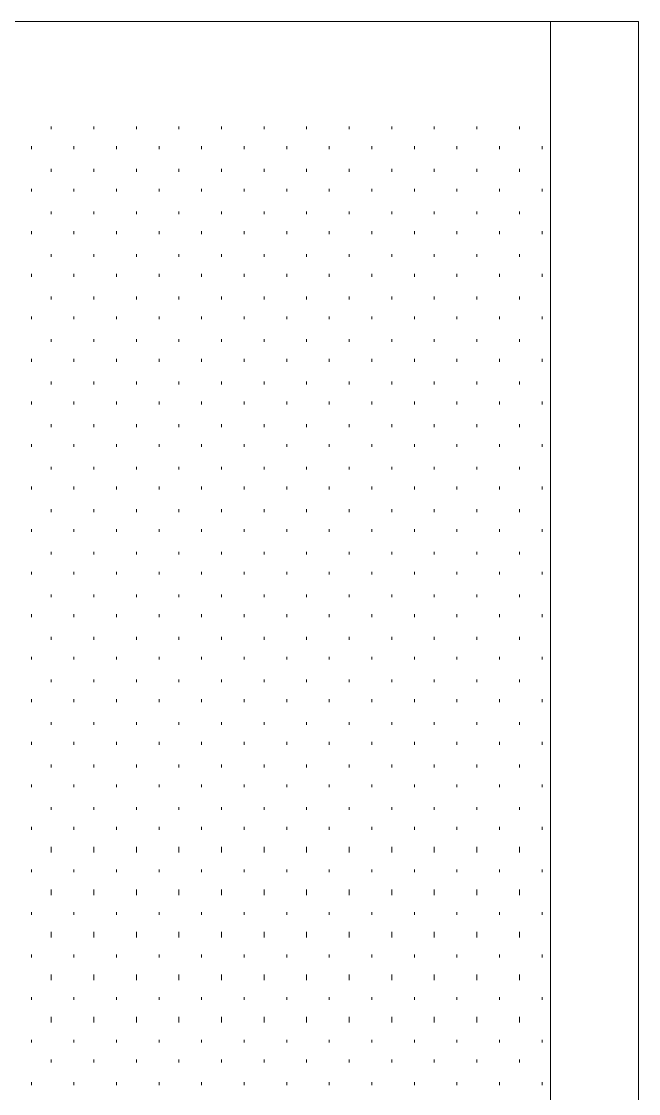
# Model space of a CAD drawing. Header units: inches. Extents: x -6061 to 13621, y -296 to 7483.
# Drawn here: x 12722.57 to 12739.99, y -59.73 to -29.46 of the extents above; entities that cross this region are included whole.
import ezdxf

# ---------------------------------------------------------------- set-up
doc = ezdxf.new("R2010")
doc.units = ezdxf.units.IN
doc.header["$MEASUREMENT"] = 0
doc.layers.get('0').update_dxf_attribs({"linetype": 'CONTINUOUS'})

msp = doc.modelspace()

# ---------------------------------------------------------------- linework, layer by layer
at = {"color": 7, "linetype": 'Continuous', "lineweight": 18, "true_color": 0x000007}
for p in [(12632.02406, -29.45513), (12739.98605, -121.47911)]:
    msp.add_line(p, (12739.98605, -29.45513), dxfattribs=at)
at = {"color": 7, "linetype": 'Continuous', "lineweight": 9, "true_color": 0x000007}
for p, q in [((12737.50325, -29.45513), (12701.46252, -29.45513)), ((12737.50325, -29.45513), (12737.50325, -31.93793)), ((12737.50325, -29.45513), (12739.98605, -29.45513)), ((12737.50325, -121.47911), (12737.50325, -29.45513)), ((12739.98605, -121.47911), (12739.98605, -29.45513)), ((12737.50325, -121.47911), (12737.50325, -31.93793))]:
    msp.add_line(p, q, dxfattribs=at)
at = {"color": 7, "linetype": 'Continuous', "lineweight": 9, "true_color": 0xffffff}
for p, q in [((12723.40732, -32.49857), (12723.40732, -32.41847)), ((12724.60868, -32.49857), (12724.60868, -32.41847)), ((12725.81004, -32.49857), (12725.81004, -32.41847)), ((12727.01139, -32.49857), (12727.01139, -32.41847)), ((12728.21275, -32.49857), (12728.21275, -32.41847)), ((12729.41411, -32.49857), (12729.41411, -32.41847)), ((12730.61547, -32.49857), (12730.61547, -32.41847)), ((12731.81682, -32.49857), (12731.81682, -32.41847)), ((12733.01818, -32.49857), (12733.01818, -32.41847)), ((12734.21954, -32.49857), (12734.21954, -32.41847)), ((12735.4209, -32.49857), (12735.4209, -32.41847)), ((12736.62225, -32.49857), (12736.62225, -32.41847)), ((12722.84669, -33.0592), (12722.84669, -32.97911)), ((12724.04805, -33.0592), (12724.04805, -32.97911)), ((12725.2494, -33.0592), (12725.2494, -32.97911)), ((12726.45076, -33.0592), (12726.45076, -32.97911)), ((12727.65212, -33.0592), (12727.65212, -32.97911)), ((12728.85347, -33.0592), (12728.85347, -32.97911)), ((12730.05483, -33.0592), (12730.05483, -32.97911)), ((12731.25619, -33.0592), (12731.25619, -32.97911)), ((12732.45755, -33.0592), (12732.45755, -32.97911)), ((12733.6589, -33.0592), (12733.6589, -32.97911)), ((12734.86026, -33.0592), (12734.86026, -32.97911)), ((12736.06162, -33.0592), (12736.06162, -32.97911)), ((12737.26298, -33.0592), (12737.26298, -32.97911)), ((12723.40732, -33.69992), (12723.40732, -33.61983)), ((12724.60868, -33.69992), (12724.60868, -33.61983)), ((12725.81004, -33.69992), (12725.81004, -33.61983)), ((12727.01139, -33.69992), (12727.01139, -33.61983)), ((12728.21275, -33.69992), (12728.21275, -33.61983)), ((12729.41411, -33.69992), (12729.41411, -33.61983)), ((12730.61547, -33.69992), (12730.61547, -33.61983)), ((12731.81682, -33.69992), (12731.81682, -33.61983)), ((12733.01818, -33.69992), (12733.01818, -33.61983)), ((12734.21954, -33.69992), (12734.21954, -33.61983)), ((12735.4209, -33.69992), (12735.4209, -33.61983)), ((12736.62225, -33.69992), (12736.62225, -33.61983)), ((12722.84669, -34.26056), (12722.84669, -34.18047)), ((12724.04805, -34.26056), (12724.04805, -34.18047)), ((12725.2494, -34.26056), (12725.2494, -34.18047)), ((12726.45076, -34.26056), (12726.45076, -34.18047)), ((12727.65212, -34.26056), (12727.65212, -34.18047)), ((12728.85347, -34.26056), (12728.85347, -34.18047)), ((12730.05483, -34.26056), (12730.05483, -34.18047)), ((12731.25619, -34.26056), (12731.25619, -34.18047)), ((12732.45755, -34.26056), (12732.45755, -34.18047)), ((12733.6589, -34.26056), (12733.6589, -34.18047)), ((12734.86026, -34.26056), (12734.86026, -34.18047)), ((12736.06162, -34.26056), (12736.06162, -34.18047)), ((12737.26298, -34.26056), (12737.26298, -34.18047)), ((12723.40732, -34.90128), (12723.40732, -34.82119)), ((12724.60868, -34.90128), (12724.60868, -34.82119)), ((12725.81004, -34.90128), (12725.81004, -34.82119)), ((12727.01139, -34.90128), (12727.01139, -34.82119)), ((12728.21275, -34.90128), (12728.21275, -34.82119)), ((12729.41411, -34.90128), (12729.41411, -34.82119)), ((12730.61547, -34.90128), (12730.61547, -34.82119)), ((12731.81682, -34.90128), (12731.81682, -34.82119)), ((12733.01818, -34.90128), (12733.01818, -34.82119)), ((12734.21954, -34.90128), (12734.21954, -34.82119)), ((12735.4209, -34.90128), (12735.4209, -34.82119)), ((12736.62225, -34.90128), (12736.62225, -34.82119)), ((12722.84669, -35.46191), (12722.84669, -35.38182)), ((12724.04805, -35.46191), (12724.04805, -35.38182)), ((12725.2494, -35.46191), (12725.2494, -35.38182)), ((12726.45076, -35.46191), (12726.45076, -35.38182)), ((12727.65212, -35.46191), (12727.65212, -35.38182)), ((12728.85347, -35.46191), (12728.85347, -35.38182)), ((12730.05483, -35.46191), (12730.05483, -35.38182)), ((12731.25619, -35.46191), (12731.25619, -35.38182)), ((12732.45755, -35.46191), (12732.45755, -35.38182)), ((12733.6589, -35.46191), (12733.6589, -35.38182)), ((12734.86026, -35.46191), (12734.86026, -35.38182)), ((12736.06162, -35.46191), (12736.06162, -35.38182)), ((12737.26298, -35.46191), (12737.26298, -35.38182)), ((12723.40732, -36.10264), (12723.40732, -36.02255)), ((12724.60868, -36.10264), (12724.60868, -36.02255)), ((12725.81004, -36.10264), (12725.81004, -36.02255)), ((12727.01139, -36.10264), (12727.01139, -36.02255)), ((12728.21275, -36.10264), (12728.21275, -36.02255)), ((12729.41411, -36.10264), (12729.41411, -36.02255)), ((12730.61547, -36.10264), (12730.61547, -36.02255)), ((12731.81682, -36.10264), (12731.81682, -36.02255)), ((12733.01818, -36.10264), (12733.01818, -36.02255)), ((12734.21954, -36.10264), (12734.21954, -36.02255)), ((12735.4209, -36.10264), (12735.4209, -36.02255)), ((12736.62225, -36.10264), (12736.62225, -36.02255)), ((12722.84669, -36.66327), (12722.84669, -36.58318)), ((12724.04805, -36.66327), (12724.04805, -36.58318)), ((12725.2494, -36.66327), (12725.2494, -36.58318)), ((12726.45076, -36.66327), (12726.45076, -36.58318)), ((12727.65212, -36.66327), (12727.65212, -36.58318)), ((12728.85347, -36.66327), (12728.85347, -36.58318)), ((12730.05483, -36.66327), (12730.05483, -36.58318)), ((12731.25619, -36.66327), (12731.25619, -36.58318)), ((12732.45755, -36.66327), (12732.45755, -36.58318)), ((12733.6589, -36.66327), (12733.6589, -36.58318)), ((12734.86026, -36.66327), (12734.86026, -36.58318)), ((12736.06162, -36.66327), (12736.06162, -36.58318)), ((12737.26298, -36.66327), (12737.26298, -36.58318)), ((12723.40732, -37.30399), (12723.40732, -37.2239)), ((12724.60868, -37.30399), (12724.60868, -37.2239)), ((12725.81004, -37.30399), (12725.81004, -37.2239)), ((12727.01139, -37.30399), (12727.01139, -37.2239)), ((12728.21275, -37.30399), (12728.21275, -37.2239)), ((12729.41411, -37.30399), (12729.41411, -37.2239)), ((12730.61547, -37.30399), (12730.61547, -37.2239)), ((12731.81682, -37.30399), (12731.81682, -37.2239)), ((12733.01818, -37.30399), (12733.01818, -37.2239)), ((12734.21954, -37.30399), (12734.21954, -37.2239)), ((12735.4209, -37.30399), (12735.4209, -37.2239)), ((12736.62225, -37.30399), (12736.62225, -37.2239)), ((12722.84669, -37.86463), (12722.84669, -37.78454)), ((12724.04805, -37.86463), (12724.04805, -37.78454)), ((12725.2494, -37.86463), (12725.2494, -37.78454)), ((12726.45076, -37.86463), (12726.45076, -37.78454)), ((12727.65212, -37.86463), (12727.65212, -37.78454)), ((12728.85347, -37.86463), (12728.85347, -37.78454)), ((12730.05483, -37.86463), (12730.05483, -37.78454)), ((12731.25619, -37.86463), (12731.25619, -37.78454)), ((12732.45755, -37.86463), (12732.45755, -37.78454)), ((12733.6589, -37.86463), (12733.6589, -37.78454)), ((12734.86026, -37.86463), (12734.86026, -37.78454)), ((12736.06162, -37.86463), (12736.06162, -37.78454)), ((12737.26298, -37.86463), (12737.26298, -37.78454)), ((12723.40732, -38.50535), (12723.40732, -38.42526)), ((12724.60868, -38.50535), (12724.60868, -38.42526)), ((12725.81004, -38.50535), (12725.81004, -38.42526)), ((12727.01139, -38.50535), (12727.01139, -38.42526)), ((12728.21275, -38.50535), (12728.21275, -38.42526)), ((12729.41411, -38.50535), (12729.41411, -38.42526)), ((12730.61547, -38.50535), (12730.61547, -38.42526)), ((12731.81682, -38.50535), (12731.81682, -38.42526)), ((12733.01818, -38.50535), (12733.01818, -38.42526)), ((12734.21954, -38.50535), (12734.21954, -38.42526)), ((12735.4209, -38.50535), (12735.4209, -38.42526)), ((12736.62225, -38.50535), (12736.62225, -38.42526)), ((12722.84669, -39.06599), (12722.84669, -38.9859)), ((12724.04805, -39.06599), (12724.04805, -38.9859)), ((12725.2494, -39.06599), (12725.2494, -38.9859)), ((12726.45076, -39.06599), (12726.45076, -38.9859)), ((12727.65212, -39.06599), (12727.65212, -38.9859)), ((12728.85347, -39.06599), (12728.85347, -38.9859)), ((12730.05483, -39.06599), (12730.05483, -38.9859)), ((12731.25619, -39.06599), (12731.25619, -38.9859)), ((12732.45755, -39.06599), (12732.45755, -38.9859)), ((12733.6589, -39.06599), (12733.6589, -38.9859)), ((12734.86026, -39.06599), (12734.86026, -38.9859)), ((12736.06162, -39.06599), (12736.06162, -38.9859)), ((12737.26298, -39.06599), (12737.26298, -38.9859)), ((12723.40732, -39.70671), (12723.40732, -39.62662)), ((12724.60868, -39.70671), (12724.60868, -39.62662)), ((12725.81004, -39.70671), (12725.81004, -39.62662)), ((12727.01139, -39.70671), (12727.01139, -39.62662)), ((12728.21275, -39.70671), (12728.21275, -39.62662)), ((12729.41411, -39.70671), (12729.41411, -39.62662)), ((12730.61547, -39.70671), (12730.61547, -39.62662)), ((12731.81682, -39.70671), (12731.81682, -39.62662)), ((12733.01818, -39.70671), (12733.01818, -39.62662)), ((12734.21954, -39.70671), (12734.21954, -39.62662)), ((12735.4209, -39.70671), (12735.4209, -39.62662)), ((12736.62225, -39.70671), (12736.62225, -39.62662)), ((12722.84669, -40.26734), (12722.84669, -40.18725)), ((12724.04805, -40.26734), (12724.04805, -40.18725)), ((12725.2494, -40.26734), (12725.2494, -40.18725)), ((12726.45076, -40.26734), (12726.45076, -40.18725)), ((12727.65212, -40.26734), (12727.65212, -40.18725)), ((12728.85347, -40.26734), (12728.85347, -40.18725)), ((12730.05483, -40.26734), (12730.05483, -40.18725)), ((12731.25619, -40.26734), (12731.25619, -40.18725)), ((12732.45755, -40.26734), (12732.45755, -40.18725)), ((12733.6589, -40.26734), (12733.6589, -40.18725)), ((12734.86026, -40.26734), (12734.86026, -40.18725)), ((12736.06162, -40.26734), (12736.06162, -40.18725)), ((12737.26298, -40.26734), (12737.26298, -40.18725)), ((12723.40732, -40.90807), (12723.40732, -40.82798)), ((12724.60868, -40.90807), (12724.60868, -40.82798)), ((12725.81004, -40.90807), (12725.81004, -40.82798)), ((12727.01139, -40.90807), (12727.01139, -40.82798)), ((12728.21275, -40.90807), (12728.21275, -40.82798)), ((12729.41411, -40.90807), (12729.41411, -40.82798)), ((12730.61547, -40.90807), (12730.61547, -40.82798)), ((12731.81682, -40.90807), (12731.81682, -40.82798)), ((12733.01818, -40.90807), (12733.01818, -40.82798)), ((12734.21954, -40.90807), (12734.21954, -40.82798)), ((12735.4209, -40.90807), (12735.4209, -40.82798)), ((12736.62225, -40.90807), (12736.62225, -40.82798)), ((12722.84669, -41.4687), (12722.84669, -41.38861)), ((12724.04805, -41.4687), (12724.04805, -41.38861)), ((12725.2494, -41.4687), (12725.2494, -41.38861)), ((12726.45076, -41.4687), (12726.45076, -41.38861)), ((12727.65212, -41.4687), (12727.65212, -41.38861)), ((12728.85347, -41.4687), (12728.85347, -41.38861)), ((12730.05483, -41.4687), (12730.05483, -41.38861)), ((12731.25619, -41.4687), (12731.25619, -41.38861)), ((12732.45755, -41.4687), (12732.45755, -41.38861)), ((12733.6589, -41.4687), (12733.6589, -41.38861)), ((12734.86026, -41.4687), (12734.86026, -41.38861)), ((12736.06162, -41.4687), (12736.06162, -41.38861)), ((12737.26298, -41.4687), (12737.26298, -41.38861)), ((12723.40732, -42.10942), (12723.40732, -42.02933)), ((12724.60868, -42.10942), (12724.60868, -42.02933)), ((12725.81004, -42.10942), (12725.81004, -42.02933)), ((12727.01139, -42.10942), (12727.01139, -42.02933)), ((12728.21275, -42.10942), (12728.21275, -42.02933)), ((12729.41411, -42.10942), (12729.41411, -42.02933)), ((12730.61547, -42.10942), (12730.61547, -42.02933)), ((12731.81682, -42.10942), (12731.81682, -42.02933)), ((12733.01818, -42.10942), (12733.01818, -42.02933)), ((12734.21954, -42.10942), (12734.21954, -42.02933)), ((12735.4209, -42.10942), (12735.4209, -42.02933)), ((12736.62225, -42.10942), (12736.62225, -42.02933)), ((12722.84669, -42.67006), (12722.84669, -42.58997)), ((12724.04805, -42.67006), (12724.04805, -42.58997)), ((12725.2494, -42.67006), (12725.2494, -42.58997)), ((12726.45076, -42.67006), (12726.45076, -42.58997)), ((12727.65212, -42.67006), (12727.65212, -42.58997)), ((12728.85347, -42.67006), (12728.85347, -42.58997)), ((12730.05483, -42.67006), (12730.05483, -42.58997)), ((12731.25619, -42.67006), (12731.25619, -42.58997)), ((12732.45755, -42.67006), (12732.45755, -42.58997)), ((12733.6589, -42.67006), (12733.6589, -42.58997)), ((12734.86026, -42.67006), (12734.86026, -42.58997)), ((12736.06162, -42.67006), (12736.06162, -42.58997)), ((12737.26298, -42.67006), (12737.26298, -42.58997)), ((12723.40732, -43.31078), (12723.40732, -43.23069)), ((12724.60868, -43.31078), (12724.60868, -43.23069)), ((12725.81004, -43.31078), (12725.81004, -43.23069)), ((12727.01139, -43.31078), (12727.01139, -43.23069)), ((12728.21275, -43.31078), (12728.21275, -43.23069)), ((12729.41411, -43.31078), (12729.41411, -43.23069)), ((12730.61547, -43.31078), (12730.61547, -43.23069)), ((12731.81682, -43.31078), (12731.81682, -43.23069)), ((12733.01818, -43.31078), (12733.01818, -43.23069)), ((12734.21954, -43.31078), (12734.21954, -43.23069)), ((12735.4209, -43.31078), (12735.4209, -43.23069)), ((12736.62225, -43.31078), (12736.62225, -43.23069)), ((12722.84669, -43.87142), (12722.84669, -43.79133)), ((12724.04805, -43.87142), (12724.04805, -43.79133)), ((12725.2494, -43.87142), (12725.2494, -43.79133)), ((12726.45076, -43.87142), (12726.45076, -43.79133)), ((12727.65212, -43.87142), (12727.65212, -43.79133)), ((12728.85347, -43.87142), (12728.85347, -43.79133)), ((12730.05483, -43.87142), (12730.05483, -43.79133)), ((12731.25619, -43.87142), (12731.25619, -43.79133)), ((12732.45755, -43.87142), (12732.45755, -43.79133)), ((12733.6589, -43.87142), (12733.6589, -43.79133)), ((12734.86026, -43.87142), (12734.86026, -43.79133)), ((12736.06162, -43.87142), (12736.06162, -43.79133)), ((12737.26298, -43.87142), (12737.26298, -43.79133)), ((12723.40732, -44.51214), (12723.40732, -44.43205)), ((12724.60868, -44.51214), (12724.60868, -44.43205)), ((12725.81004, -44.51214), (12725.81004, -44.43205)), ((12727.01139, -44.51214), (12727.01139, -44.43205)), ((12728.21275, -44.51214), (12728.21275, -44.43205)), ((12729.41411, -44.51214), (12729.41411, -44.43205)), ((12730.61547, -44.51214), (12730.61547, -44.43205)), ((12731.81682, -44.51214), (12731.81682, -44.43205)), ((12733.01818, -44.51214), (12733.01818, -44.43205)), ((12734.21954, -44.51214), (12734.21954, -44.43205)), ((12735.4209, -44.51214), (12735.4209, -44.43205)), ((12736.62225, -44.51214), (12736.62225, -44.43205)), ((12722.84669, -45.07277), (12722.84669, -44.99268)), ((12724.04805, -45.07277), (12724.04805, -44.99268)), ((12725.2494, -45.07277), (12725.2494, -44.99268)), ((12726.45076, -45.07277), (12726.45076, -44.99268)), ((12727.65212, -45.07277), (12727.65212, -44.99268)), ((12728.85347, -45.07277), (12728.85347, -44.99268)), ((12730.05483, -45.07277), (12730.05483, -44.99268)), ((12731.25619, -45.07277), (12731.25619, -44.99268)), ((12732.45755, -45.07277), (12732.45755, -44.99268)), ((12733.6589, -45.07277), (12733.6589, -44.99268)), ((12734.86026, -45.07277), (12734.86026, -44.99268)), ((12736.06162, -45.07277), (12736.06162, -44.99268)), ((12737.26298, -45.07277), (12737.26298, -44.99268)), ((12723.40732, -45.7135), (12723.40732, -45.63341)), ((12724.60868, -45.7135), (12724.60868, -45.63341)), ((12725.81004, -45.7135), (12725.81004, -45.63341)), ((12727.01139, -45.7135), (12727.01139, -45.63341)), ((12728.21275, -45.7135), (12728.21275, -45.63341)), ((12729.41411, -45.7135), (12729.41411, -45.63341)), ((12730.61547, -45.7135), (12730.61547, -45.63341)), ((12731.81682, -45.7135), (12731.81682, -45.63341)), ((12733.01818, -45.7135), (12733.01818, -45.63341)), ((12734.21954, -45.7135), (12734.21954, -45.63341)), ((12735.4209, -45.7135), (12735.4209, -45.63341)), ((12736.62225, -45.7135), (12736.62225, -45.63341)), ((12722.84669, -46.27413), (12722.84669, -46.19404)), ((12724.04805, -46.27413), (12724.04805, -46.19404)), ((12725.2494, -46.27413), (12725.2494, -46.19404)), ((12726.45076, -46.27413), (12726.45076, -46.19404)), ((12727.65212, -46.27413), (12727.65212, -46.19404)), ((12728.85347, -46.27413), (12728.85347, -46.19404)), ((12730.05483, -46.27413), (12730.05483, -46.19404)), ((12731.25619, -46.27413), (12731.25619, -46.19404)), ((12732.45755, -46.27413), (12732.45755, -46.19404)), ((12733.6589, -46.27413), (12733.6589, -46.19404)), ((12734.86026, -46.27413), (12734.86026, -46.19404)), ((12736.06162, -46.27413), (12736.06162, -46.19404)), ((12737.26298, -46.27413), (12737.26298, -46.19404)), ((12723.40732, -46.91485), (12723.40732, -46.83476)), ((12724.60868, -46.91485), (12724.60868, -46.83476)), ((12725.81004, -46.91485), (12725.81004, -46.83476)), ((12727.01139, -46.91485), (12727.01139, -46.83476)), ((12728.21275, -46.91485), (12728.21275, -46.83476)), ((12729.41411, -46.91485), (12729.41411, -46.83476)), ((12730.61547, -46.91485), (12730.61547, -46.83476)), ((12731.81682, -46.91485), (12731.81682, -46.83476)), ((12733.01818, -46.91485), (12733.01818, -46.83476)), ((12734.21954, -46.91485), (12734.21954, -46.83476)), ((12735.4209, -46.91485), (12735.4209, -46.83476)), ((12736.62225, -46.91485), (12736.62225, -46.83476)), ((12722.84669, -47.47549), (12722.84669, -47.3954)), ((12724.04805, -47.47549), (12724.04805, -47.3954)), ((12725.2494, -47.47549), (12725.2494, -47.3954)), ((12726.45076, -47.47549), (12726.45076, -47.3954)), ((12727.65212, -47.47549), (12727.65212, -47.3954)), ((12728.85347, -47.47549), (12728.85347, -47.3954)), ((12730.05483, -47.47549), (12730.05483, -47.3954)), ((12731.25619, -47.47549), (12731.25619, -47.3954)), ((12732.45755, -47.47549), (12732.45755, -47.3954)), ((12733.6589, -47.47549), (12733.6589, -47.3954)), ((12734.86026, -47.47549), (12734.86026, -47.3954)), ((12736.06162, -47.47549), (12736.06162, -47.3954)), ((12737.26298, -47.47549), (12737.26298, -47.3954)), ((12723.40732, -48.11621), (12723.40732, -48.03612)), ((12724.60868, -48.11621), (12724.60868, -48.03612)), ((12725.81004, -48.11621), (12725.81004, -48.03612)), ((12727.01139, -48.11621), (12727.01139, -48.03612)), ((12728.21275, -48.11621), (12728.21275, -48.03612)), ((12729.41411, -48.11621), (12729.41411, -48.03612)), ((12730.61547, -48.11621), (12730.61547, -48.03612)), ((12731.81682, -48.11621), (12731.81682, -48.03612)), ((12733.01818, -48.11621), (12733.01818, -48.03612)), ((12734.21954, -48.11621), (12734.21954, -48.03612)), ((12735.4209, -48.11621), (12735.4209, -48.03612)), ((12736.62225, -48.11621), (12736.62225, -48.03612)), ((12722.84669, -48.67685), (12722.84669, -48.59676)), ((12724.04805, -48.67685), (12724.04805, -48.59676)), ((12725.2494, -48.67685), (12725.2494, -48.59676)), ((12726.45076, -48.67685), (12726.45076, -48.59676)), ((12727.65212, -48.67685), (12727.65212, -48.59676)), ((12728.85347, -48.67685), (12728.85347, -48.59676)), ((12730.05483, -48.67685), (12730.05483, -48.59676)), ((12731.25619, -48.67685), (12731.25619, -48.59676)), ((12732.45755, -48.67685), (12732.45755, -48.59676)), ((12733.6589, -48.67685), (12733.6589, -48.59676)), ((12734.86026, -48.67685), (12734.86026, -48.59676)), ((12736.06162, -48.67685), (12736.06162, -48.59676)), ((12737.26298, -48.67685), (12737.26298, -48.59676)), ((12723.40732, -49.31757), (12723.40732, -49.23748)), ((12724.60868, -49.31757), (12724.60868, -49.23748)), ((12725.81004, -49.31757), (12725.81004, -49.23748)), ((12727.01139, -49.31757), (12727.01139, -49.23748)), ((12728.21275, -49.31757), (12728.21275, -49.23748)), ((12729.41411, -49.31757), (12729.41411, -49.23748)), ((12730.61547, -49.31757), (12730.61547, -49.23748)), ((12731.81682, -49.31757), (12731.81682, -49.23748)), ((12733.01818, -49.31757), (12733.01818, -49.23748)), ((12734.21954, -49.31757), (12734.21954, -49.23748)), ((12735.4209, -49.31757), (12735.4209, -49.23748)), ((12736.62225, -49.31757), (12736.62225, -49.23748)), ((12722.84669, -49.8782), (12722.84669, -49.79811)), ((12724.04805, -49.8782), (12724.04805, -49.79811)), ((12725.2494, -49.8782), (12725.2494, -49.79811)), ((12726.45076, -49.8782), (12726.45076, -49.79811)), ((12727.65212, -49.8782), (12727.65212, -49.79811)), ((12728.85347, -49.8782), (12728.85347, -49.79811)), ((12730.05483, -49.8782), (12730.05483, -49.79811)), ((12731.25619, -49.8782), (12731.25619, -49.79811)), ((12732.45755, -49.8782), (12732.45755, -49.79811)), ((12733.6589, -49.8782), (12733.6589, -49.79811)), ((12734.86026, -49.8782), (12734.86026, -49.79811)), ((12736.06162, -49.8782), (12736.06162, -49.79811)), ((12737.26298, -49.8782), (12737.26298, -49.79811)), ((12723.40732, -50.51893), (12723.40732, -50.43884)), ((12724.60868, -50.51893), (12724.60868, -50.43884)), ((12725.81004, -50.51893), (12725.81004, -50.43884)), ((12727.01139, -50.51893), (12727.01139, -50.43884)), ((12728.21275, -50.51893), (12728.21275, -50.43884)), ((12729.41411, -50.51893), (12729.41411, -50.43884)), ((12730.61547, -50.51893), (12730.61547, -50.43884)), ((12731.81682, -50.51893), (12731.81682, -50.43884)), ((12733.01818, -50.51893), (12733.01818, -50.43884)), ((12734.21954, -50.51893), (12734.21954, -50.43884)), ((12735.4209, -50.51893), (12735.4209, -50.43884)), ((12736.62225, -50.51893), (12736.62225, -50.43884)), ((12722.84669, -51.07956), (12722.84669, -50.99947)), ((12724.04805, -51.07956), (12724.04805, -50.99947)), ((12725.2494, -51.07956), (12725.2494, -50.99947)), ((12726.45076, -51.07956), (12726.45076, -50.99947)), ((12727.65212, -51.07956), (12727.65212, -50.99947)), ((12728.85347, -51.07956), (12728.85347, -50.99947)), ((12730.05483, -51.07956), (12730.05483, -50.99947)), ((12731.25619, -51.07956), (12731.25619, -50.99947)), ((12732.45755, -51.07956), (12732.45755, -50.99947)), ((12733.6589, -51.07956), (12733.6589, -50.99947)), ((12734.86026, -51.07956), (12734.86026, -50.99947)), ((12736.06162, -51.07956), (12736.06162, -50.99947)), ((12737.26298, -51.07956), (12737.26298, -50.99947)), ((12723.40732, -51.72028), (12723.40732, -51.64019)), ((12724.60868, -51.72028), (12724.60868, -51.64019)), ((12725.81004, -51.72028), (12725.81004, -51.64019)), ((12727.01139, -51.72028), (12727.01139, -51.64019)), ((12728.21275, -51.72028), (12728.21275, -51.64019)), ((12729.41411, -51.72028), (12729.41411, -51.64019)), ((12730.61547, -51.72028), (12730.61547, -51.64019)), ((12731.81682, -51.72028), (12731.81682, -51.64019)), ((12733.01818, -51.72028), (12733.01818, -51.64019)), ((12734.21954, -51.72028), (12734.21954, -51.64019)), ((12735.4209, -51.72028), (12735.4209, -51.64019)), ((12736.62225, -51.72028), (12736.62225, -51.64019)), ((12722.84669, -52.28092), (12722.84669, -52.20083)), ((12724.04805, -52.28092), (12724.04805, -52.20083)), ((12725.2494, -52.28092), (12725.2494, -52.20083)), ((12726.45076, -52.28092), (12726.45076, -52.20083)), ((12727.65212, -52.28092), (12727.65212, -52.20083)), ((12728.85347, -52.28092), (12728.85347, -52.20083)), ((12730.05483, -52.28092), (12730.05483, -52.20083)), ((12731.25619, -52.28092), (12731.25619, -52.20083)), ((12732.45755, -52.28092), (12732.45755, -52.20083)), ((12733.6589, -52.28092), (12733.6589, -52.20083)), ((12734.86026, -52.28092), (12734.86026, -52.20083)), ((12736.06162, -52.28092), (12736.06162, -52.20083)), ((12737.26298, -52.28092), (12737.26298, -52.20083)), ((12723.40732, -52.92164), (12723.40732, -52.76146)), ((12724.60868, -52.92164), (12724.60868, -52.76146)), ((12725.81004, -52.92164), (12725.81004, -52.76146)), ((12727.01139, -52.92164), (12727.01139, -52.76146)), ((12728.21275, -52.92164), (12728.21275, -52.76146)), ((12729.41411, -52.92164), (12729.41411, -52.76146)), ((12730.61547, -52.92164), (12730.61547, -52.76146)), ((12731.81682, -52.92164), (12731.81682, -52.76146)), ((12733.01818, -52.92164), (12733.01818, -52.76146)), ((12734.21954, -52.92164), (12734.21954, -52.76146)), ((12735.4209, -52.92164), (12735.4209, -52.76146)), ((12736.62225, -52.92164), (12736.62225, -52.76146)), ((12722.84669, -53.48228), (12722.84669, -53.40219)), ((12724.04805, -53.48228), (12724.04805, -53.40219)), ((12725.2494, -53.48228), (12725.2494, -53.40219)), ((12726.45076, -53.48228), (12726.45076, -53.40219)), ((12727.65212, -53.48228), (12727.65212, -53.40219)), ((12728.85347, -53.48228), (12728.85347, -53.40219)), ((12730.05483, -53.48228), (12730.05483, -53.40219)), ((12731.25619, -53.48228), (12731.25619, -53.40219)), ((12732.45755, -53.48228), (12732.45755, -53.40219)), ((12733.6589, -53.48228), (12733.6589, -53.40219)), ((12734.86026, -53.48228), (12734.86026, -53.40219)), ((12736.06162, -53.48228), (12736.06162, -53.40219)), ((12737.26298, -53.48228), (12737.26298, -53.40219)), ((12723.40732, -54.123), (12723.40732, -53.96282)), ((12724.60868, -54.123), (12724.60868, -53.96282)), ((12725.81004, -54.123), (12725.81004, -53.96282)), ((12727.01139, -54.123), (12727.01139, -53.96282)), ((12728.21275, -54.123), (12728.21275, -53.96282)), ((12729.41411, -54.123), (12729.41411, -53.96282)), ((12730.61547, -54.123), (12730.61547, -53.96282)), ((12731.81682, -54.123), (12731.81682, -53.96282)), ((12733.01818, -54.123), (12733.01818, -53.96282)), ((12734.21954, -54.123), (12734.21954, -53.96282)), ((12735.4209, -54.123), (12735.4209, -53.96282)), ((12736.62225, -54.123), (12736.62225, -53.96282)), ((12722.84669, -54.68363), (12722.84669, -54.60354)), ((12724.04805, -54.68363), (12724.04805, -54.60354)), ((12725.2494, -54.68363), (12725.2494, -54.60354)), ((12726.45076, -54.68363), (12726.45076, -54.60354)), ((12727.65212, -54.68363), (12727.65212, -54.60354)), ((12728.85347, -54.68363), (12728.85347, -54.60354)), ((12730.05483, -54.68363), (12730.05483, -54.60354)), ((12731.25619, -54.68363), (12731.25619, -54.60354)), ((12732.45755, -54.68363), (12732.45755, -54.60354)), ((12733.6589, -54.68363), (12733.6589, -54.60354)), ((12734.86026, -54.68363), (12734.86026, -54.60354)), ((12736.06162, -54.68363), (12736.06162, -54.60354)), ((12737.26298, -54.68363), (12737.26298, -54.60354)), ((12723.40732, -55.32436), (12723.40732, -55.16418)), ((12724.60868, -55.32436), (12724.60868, -55.16418)), ((12725.81004, -55.32436), (12725.81004, -55.16418)), ((12727.01139, -55.32436), (12727.01139, -55.16418)), ((12728.21275, -55.32436), (12728.21275, -55.16418)), ((12729.41411, -55.32436), (12729.41411, -55.16418)), ((12730.61547, -55.32436), (12730.61547, -55.16418)), ((12731.81682, -55.32436), (12731.81682, -55.16418)), ((12733.01818, -55.32436), (12733.01818, -55.16418)), ((12734.21954, -55.32436), (12734.21954, -55.16418)), ((12735.4209, -55.32436), (12735.4209, -55.16418)), ((12736.62225, -55.32436), (12736.62225, -55.16418)), ((12722.84669, -55.88499), (12722.84669, -55.8049)), ((12724.04805, -55.88499), (12724.04805, -55.8049)), ((12725.2494, -55.88499), (12725.2494, -55.8049)), ((12726.45076, -55.88499), (12726.45076, -55.8049)), ((12727.65212, -55.88499), (12727.65212, -55.8049)), ((12728.85347, -55.88499), (12728.85347, -55.8049)), ((12730.05483, -55.88499), (12730.05483, -55.8049)), ((12731.25619, -55.88499), (12731.25619, -55.8049)), ((12732.45755, -55.88499), (12732.45755, -55.8049)), ((12733.6589, -55.88499), (12733.6589, -55.8049)), ((12734.86026, -55.88499), (12734.86026, -55.8049)), ((12736.06162, -55.88499), (12736.06162, -55.8049)), ((12737.26298, -55.88499), (12737.26298, -55.8049)), ((12723.40732, -56.52571), (12723.40732, -56.36553)), ((12724.60868, -56.52571), (12724.60868, -56.36553)), ((12725.81004, -56.52571), (12725.81004, -56.36553)), ((12727.01139, -56.52571), (12727.01139, -56.36553)), ((12728.21275, -56.52571), (12728.21275, -56.36553)), ((12729.41411, -56.52571), (12729.41411, -56.36553)), ((12730.61547, -56.52571), (12730.61547, -56.36553)), ((12731.81682, -56.52571), (12731.81682, -56.36553)), ((12733.01818, -56.52571), (12733.01818, -56.36553)), ((12734.21954, -56.52571), (12734.21954, -56.36553)), ((12735.4209, -56.52571), (12735.4209, -56.36553)), ((12736.62225, -56.52571), (12736.62225, -56.36553)), ((12722.84669, -57.08635), (12722.84669, -57.00626)), ((12724.04805, -57.08635), (12724.04805, -57.00626)), ((12725.2494, -57.08635), (12725.2494, -57.00626)), ((12726.45076, -57.08635), (12726.45076, -57.00626)), ((12727.65212, -57.08635), (12727.65212, -57.00626)), ((12728.85347, -57.08635), (12728.85347, -57.00626)), ((12730.05483, -57.08635), (12730.05483, -57.00626)), ((12731.25619, -57.08635), (12731.25619, -57.00626)), ((12732.45755, -57.08635), (12732.45755, -57.00626)), ((12733.6589, -57.08635), (12733.6589, -57.00626)), ((12734.86026, -57.08635), (12734.86026, -57.00626)), ((12736.06162, -57.08635), (12736.06162, -57.00626)), ((12737.26298, -57.08635), (12737.26298, -57.00626)), ((12723.40732, -57.72707), (12723.40732, -57.56689)), ((12724.60868, -57.72707), (12724.60868, -57.56689)), ((12725.81004, -57.72707), (12725.81004, -57.56689)), ((12727.01139, -57.72707), (12727.01139, -57.56689)), ((12728.21275, -57.72707), (12728.21275, -57.56689)), ((12729.41411, -57.72707), (12729.41411, -57.56689)), ((12730.61547, -57.72707), (12730.61547, -57.56689)), ((12731.81682, -57.72707), (12731.81682, -57.56689)), ((12733.01818, -57.72707), (12733.01818, -57.56689)), ((12734.21954, -57.72707), (12734.21954, -57.56689)), ((12735.4209, -57.72707), (12735.4209, -57.56689)), ((12736.62225, -57.72707), (12736.62225, -57.56689)), ((12722.84669, -58.28771), (12722.84669, -58.20761)), ((12724.04805, -58.28771), (12724.04805, -58.20761)), ((12725.2494, -58.28771), (12725.2494, -58.20761)), ((12726.45076, -58.28771), (12726.45076, -58.20761)), ((12727.65212, -58.28771), (12727.65212, -58.20761)), ((12728.85347, -58.28771), (12728.85347, -58.20761)), ((12730.05483, -58.28771), (12730.05483, -58.20761)), ((12731.25619, -58.28771), (12731.25619, -58.20761)), ((12732.45755, -58.28771), (12732.45755, -58.20761)), ((12733.6589, -58.28771), (12733.6589, -58.20761)), ((12734.86026, -58.28771), (12734.86026, -58.20761)), ((12736.06162, -58.28771), (12736.06162, -58.20761)), ((12737.26298, -58.28771), (12737.26298, -58.20761)), ((12723.40732, -58.84834), (12723.40732, -58.76825)), ((12724.60868, -58.84834), (12724.60868, -58.76825)), ((12725.81004, -58.84834), (12725.81004, -58.76825)), ((12727.01139, -58.84834), (12727.01139, -58.76825)), ((12728.21275, -58.84834), (12728.21275, -58.76825)), ((12729.41411, -58.84834), (12729.41411, -58.76825)), ((12730.61547, -58.84834), (12730.61547, -58.76825)), ((12731.81682, -58.84834), (12731.81682, -58.76825)), ((12733.01818, -58.84834), (12733.01818, -58.76825)), ((12734.21954, -58.84834), (12734.21954, -58.76825)), ((12735.4209, -58.84834), (12735.4209, -58.76825)), ((12736.62225, -58.84834), (12736.62225, -58.76825)), ((12722.84669, -59.48906), (12722.84669, -59.40897)), ((12724.04805, -59.48906), (12724.04805, -59.40897)), ((12725.2494, -59.48906), (12725.2494, -59.40897)), ((12726.45076, -59.48906), (12726.45076, -59.40897)), ((12727.65212, -59.48906), (12727.65212, -59.40897)), ((12728.85347, -59.48906), (12728.85347, -59.40897)), ((12730.05483, -59.48906), (12730.05483, -59.40897)), ((12731.25619, -59.48906), (12731.25619, -59.40897)), ((12732.45755, -59.48906), (12732.45755, -59.40897)), ((12733.6589, -59.48906), (12733.6589, -59.40897)), ((12734.86026, -59.48906), (12734.86026, -59.40897)), ((12736.06162, -59.48906), (12736.06162, -59.40897)), ((12737.26298, -59.48906), (12737.26298, -59.40897))]:
    msp.add_line(p, q, dxfattribs=at)

doc.saveas('drawing.dxf')
